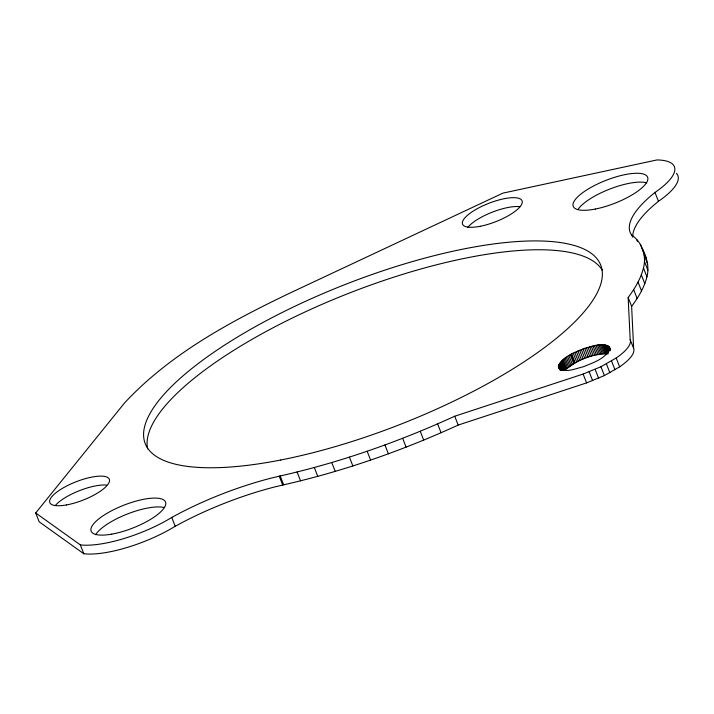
<?xml version="1.0" encoding="UTF-8"?>
<svg xmlns="http://www.w3.org/2000/svg" width="714" height="714" viewBox="0 0 714 714"><rect width="100%" height="100%" fill="white"/><g stroke="black" fill="none" stroke-linecap="round" stroke-linejoin="round"><path stroke-width="1.07" d="M558.375 366.327C562.677 356.09 575.207 352.377 584.668 348.325C591.879 346.852 605.338 340.382 609.854 348.7C605.552 358.937 593.031 362.65 583.561 366.701C576.35 368.183 562.9 374.645 558.375 366.327L559.142 368.29M643.475 267.964C646.741 255.755 642.082 242.126 631.551 234.977L630.292 232.755A130.26 40.038 -21.4 0 1 649.865 196.734L654.988 192.45A68.687 21.108 -21.4 0 0 656.951 159.936L502.906 193.128L291.258 292.437C231.059 321.175 170.325 353.644 124.432 403.089L35.7 512.964L39.163 521.809L83.806 553.752A69.597 21.393 -21.4 0 0 175.207 526.28L183.489 521.854A139.31 42.822 -21.4 0 1 274.81 486.921L283.672 484.815C343.755 471.222 402.169 450.668 458.183 425.08L586.587 382.9L604.392 375.573L619.645 366.844A49.418 15.19 -21.4 0 0 633.648 348.477L631.622 306.351L628.15 297.506C634.808 288.581 640.761 278.862 643.475 267.964L646.938 276.809C644.224 287.706 638.271 297.426 631.622 306.351M646.938 276.809C649.374 267.518 646.92 258.013 642.877 249.57M608.346 353.778C592.593 353.591 576.68 360.061 564.738 370.2L561.275 361.355M676.461 173.386A68.687 21.108 -21.4 0 1 658.46 201.303L653.337 205.578A130.26 40.038 -21.4 0 0 632.765 235.843M35.7 512.964L80.343 544.898A69.597 21.393 -21.4 0 0 171.744 517.436L180.017 513.009A139.31 42.822 -21.4 0 1 271.347 478.077L280.2 475.97C340.292 462.377 398.707 441.823 454.711 416.235L583.124 374.056L600.929 366.728L616.173 358A49.418 15.19 -21.4 0 0 630.185 339.632L628.15 297.506M643.823 253.149L646.34 258.414M654.988 192.45L658.46 201.303M640.36 244.304L643.439 252.167M644.233 255.282L647.705 264.126M636.701 239.502L637.468 241.475M644.439 261.422L647.901 270.267M631.908 235.201L632.675 237.164M641.351 274.863L644.813 283.717M638.084 282.11L641.547 290.964M633.675 289.67L637.138 298.514M630.185 339.632L633.648 348.477M616.173 358L619.645 366.844M609.47 347.084L610.238 349.048M609.122 346.629L610.283 349.574M608.667 346.219L610.211 350.146M608.114 345.862L610.033 350.77M607.444 345.549L609.372 350.458M606.686 345.29L608.997 351.19M605.829 345.085L608.524 351.966M611.532 360.981L615.004 369.825M604.874 344.933L607.953 352.796M603.839 344.826L607.302 353.68M602.714 344.782L606.177 353.635M601.509 344.8L604.972 353.644M600.224 344.862L603.696 353.707M606.418 363.908L609.89 372.753M598.876 344.978L602.348 353.823M597.466 345.148L600.938 353.992M596.003 345.38L599.465 354.224M594.476 345.656L597.948 354.501M592.915 345.978L596.386 354.822M600.929 366.728L604.392 375.573M591.317 346.361L594.78 355.206M589.684 346.781L593.147 355.626M588.024 347.254L591.495 356.099M595.146 369.388L598.618 378.233M586.355 347.772L589.818 356.616M584.668 348.325L588.14 357.17M582.99 348.923L586.453 357.768M581.303 349.557L584.775 358.401M589.175 371.842L592.647 380.687M579.634 350.217L583.106 359.062M577.992 350.922L581.455 359.767M576.368 351.645L579.83 360.49M574.779 352.395L578.242 361.239M583.124 374.056L586.587 382.9M573.226 353.171L576.698 362.016M571.727 353.966L575.189 362.81M571.146 354.278L574.618 363.131L565.854 369.138L562.391 360.293M570.281 354.769L573.744 363.613M568.888 355.59L572.351 364.435M567.559 356.411L571.03 365.256M566.309 357.25L569.772 366.095M565.131 358.08L568.594 366.925M564.033 358.91L567.496 367.755M563.025 359.731L566.488 368.576M562.105 360.552L565.568 369.397M560.544 362.141L563.632 370.004M559.919 362.899L562.614 369.781M559.392 363.649L562.096 370.53M558.982 364.363L561.293 370.263M558.669 365.05L560.597 369.968M558.464 365.702L560.392 370.62M558.393 366.907L559.169 368.87M454.711 416.235L458.183 425.08M437.602 423.902L441.073 432.746M420.216 431.256L423.688 440.101M402.625 438.289L406.096 447.134M384.917 444.965L388.38 453.809M367.148 451.248L370.611 460.093M349.405 457.121L352.868 465.965M331.769 462.547L335.232 471.392M314.303 467.509L317.766 476.354M297.086 471.99L300.558 480.843M280.2 475.97L283.672 484.815M279.219 476.176L282.682 485.02M171.744 517.436L175.207 526.28M80.343 544.898L83.806 553.752M147.628 448.838A244.599 75.175 -21.4 0 1 348.423 293.418A244.599 75.175 -21.4 0 1 602.339 270.222M577.947 209.55A39.93 12.272 -21.4 0 1 609.81 189.049A39.93 12.272 -21.4 0 1 646.732 182.846M95.649 534.697A39.93 12.272 -21.4 0 1 126.976 514.16A39.93 12.272 -21.4 0 1 164.274 507.565M467.625 227.596A31.951 9.817 -21.4 0 1 491.535 212.451A31.951 9.817 -21.4 0 1 519.935 206.685M55.299 505.557A31.951 9.817 -21.4 0 1 106.698 485.083M280.664 460.021A244.599 75.175 -21.4 0 0 600.992 265.822A244.599 75.175 -21.4 0 0 237.289 337.169A244.599 75.175 -21.4 0 0 280.664 460.021M595.36 209.041A39.93 12.272 -21.4 0 0 647.66 177.331A39.93 12.272 -21.4 0 0 588.282 188.978A39.93 12.272 -21.4 0 0 595.36 209.041M111.741 534.143A39.93 12.272 -21.4 0 0 165.719 502.692A39.93 12.272 -21.4 0 0 107.582 512.973A39.93 12.272 -21.4 0 0 111.741 534.143M480.254 226.284A31.951 9.817 -21.4 0 0 522.095 200.92A31.951 9.817 -21.4 0 0 474.587 210.237A31.951 9.817 -21.4 0 0 480.254 226.284M66.518 504.932A31.951 9.817 -21.4 0 0 109.465 479.737A31.951 9.817 -21.4 0 0 62.77 488.153A31.951 9.817 -21.4 0 0 66.518 504.932"/></g></svg>
